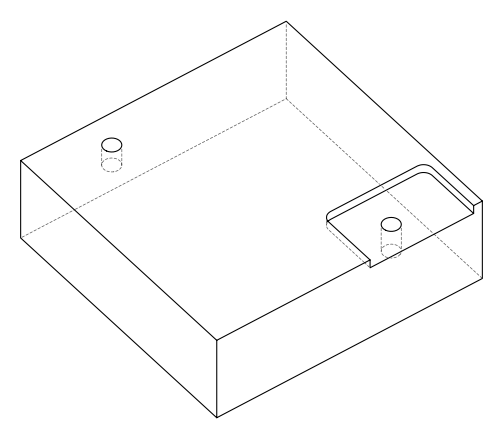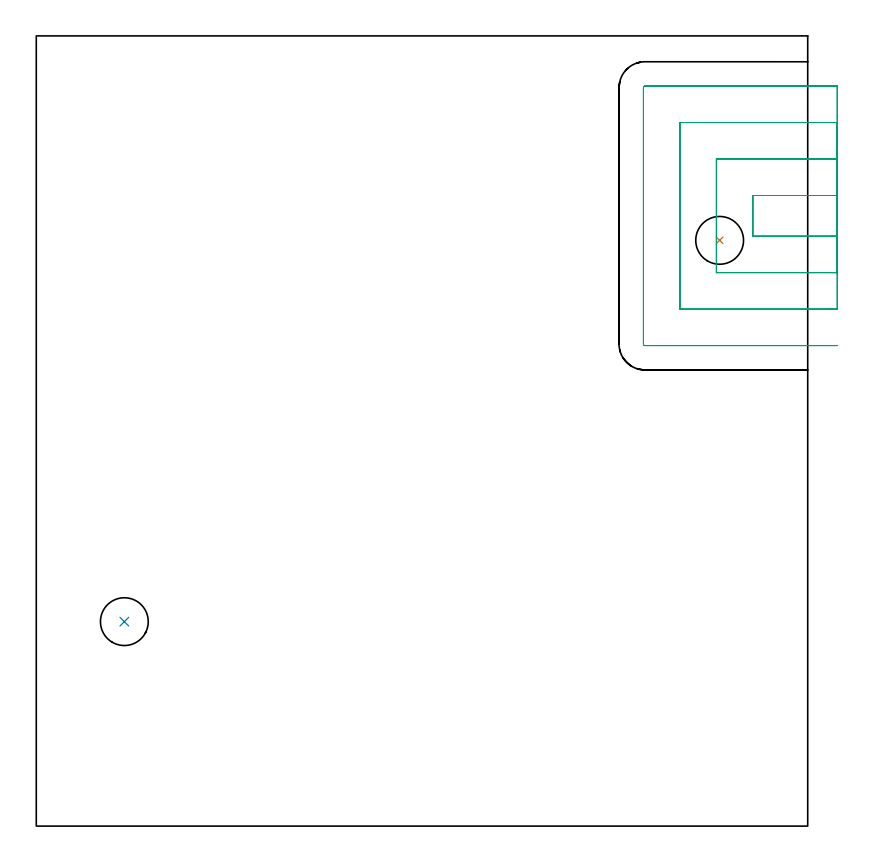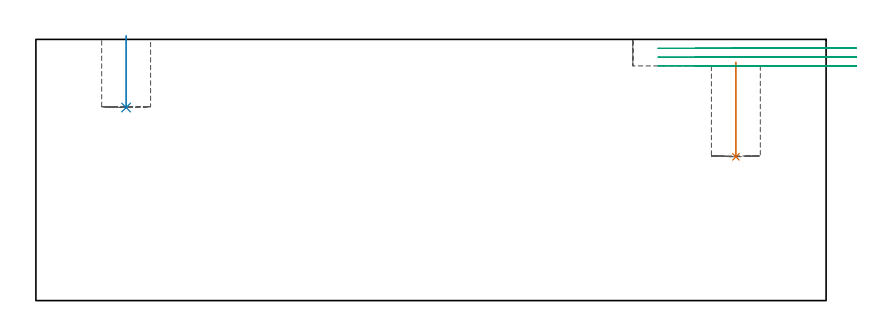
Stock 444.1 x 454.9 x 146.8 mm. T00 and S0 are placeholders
(PLAN: 3 operations, 1 tool changes, 9.6 min)
(1 INDEXABLE_INSERT_DRILL_BLIND_HOLE_FROM_SOLID | STEP1POCKET | NXT0302_026 | 0.22 min | 38970 mm3)
(2 INDEXABLE_INSERT_DRILL_BLIND_HOLE_FROM_SOLID_1 | STEP1POCKET_1 | NXT0302_026 | 0.16 min | 22534 mm3)
(3 MILL_SLOT | SLOT_PARTIAL_RECTANGULAR | UGT0201_006 | Follow Part, ap 7, ae 75% | 9.19 min | 276820 mm3)
(TOOL NXT0302_026 | Index. Insert Drill 27.5mm [880-D2750L32-03] | D27.5 PA176 FL83 Z2)
(TOOL UGT0201_006 | End Mill 28 mm | D28 FL25 Z2)
(OP 1 INDEXABLE_INSERT_DRILL_BLIND_HOLE_FROM_SOLID)
G17 G21 G94 G90
T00 M6
G54
G17 G0 G90 X393.4 Y337.2 S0 M3
G43 Z156.8 H1
G94 G81 G98 Z80.8 F250. R133.9
G80
M5
M2
(OP 2 INDEXABLE_INSERT_DRILL_BLIND_HOLE_FROM_SOLID_1)
G17 G21 G94 G90
T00 M6
G54
G17 G0 G90 X50.7 Y117.7 S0 M3
G43 Z156.8 H1
G94 G81 G98 Z108.5 F250. R148.8
G80
M5
M2
(OP 3 MILL_SLOT)
G17 G21 G94 G90
T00 M6
G54
G17 G0 G90 X461.1 Y363. S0 M3
G43 Z156.8 H0
Z141.833
G94 G1 X458.1 F250.
X412.5 F500.
Y339.6
X458.1
X461.1 F250.
Y384.
X458.1
X391.5 F500.
Y318.6
X458.1
X461.1 F250.
Y405.
X458.1
X370.5 F500.
Y297.6
X458.1
X461.1 F250.
Y426.
X458.1
X350.4 F500.
G3 X349.5 Y425.1 R0.9
G1 Y277.5
G3 X350.4 Y276.6 R0.9
G1 X458.1
X461.1 F250.
G0 Y363. Z136.867
G1 X458.1
X412.5 F500.
Y339.6
X458.1
X461.1 F250.
Y384.
X458.1
X391.5 F500.
Y318.6
X458.1
X461.1 F250.
Y405.
X458.1
X370.5 F500.
Y297.6
X458.1
X461.1 F250.
Y426.
X458.1
X350.4 F500.
G3 X349.5 Y425.1 R0.9
G1 Y277.5
G3 X350.4 Y276.6 R0.9
G1 X458.1
X461.1 F250.
G0 Y363. Z131.9
G1 X458.1
X412.5 F500.
Y339.6
X458.1
X461.1 F250.
Y384.
X458.1
X391.5 F500.
Y318.6
X458.1
X461.1 F250.
Y405.
X458.1
X370.5 F500.
Y297.6
X458.1
X461.1 F250.
Y426.
X458.1
X350.4 F500.
G3 X349.5 Y425.1 R0.9
G1 Y277.5
G3 X350.4 Y276.6 R0.9
G1 X458.1
X461.1 F250.
G0 Z156.8
M5
M2
